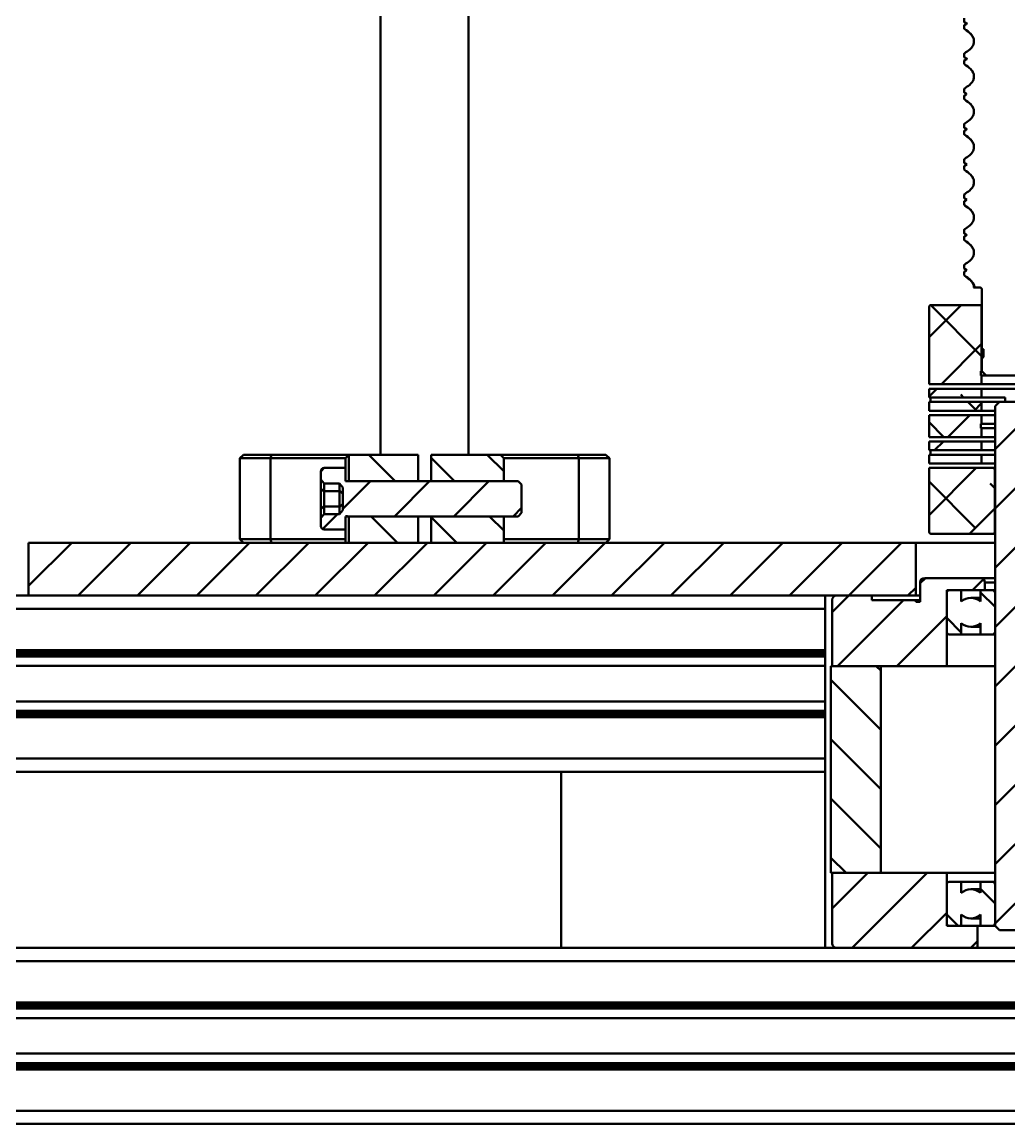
# Model space of a CAD drawing. Header units: millimetres. Extents: x -1615 to 4166, y 5 to 3174.
# Drawn here: x 2156.6 to 2231.4, y 1705.3 to 1788.7 of the extents above; entities that cross this region are included whole.
import ezdxf

# ---------------------------------------------------------------- set-up
doc = ezdxf.new("R2010")
doc.units = ezdxf.units.MM
doc.header["$LTSCALE"] = 0.25
doc.layers.add('Net dam', color=7, linetype='Continuous', lineweight=50)
pattern_1 = [(45, (1858.4246, 670.5362), (-2.245064, 2.245064), [])]
pattern_2 = [(135, (1858.4246, 670.5362), (-2.245064, -2.245064), [])]
pattern_3 = [(45, (1858.4246, 670.5362), (-2.245064, 2.245064), []), (135, (1858.4246, 670.5362), (-6.735192, 2.245064), [7.9375, -4.7625])]

msp = doc.modelspace()

# ---------------------------------------------------------------- hatches: boundary and pattern name
at = {"layer": 'Net dam'}
h = msp.add_hatch(dxfattribs=at)
h.set_pattern_fill('ANSI38', color=256, style=0)
h.set_pattern_definition(pattern_3)
edge = h.paths.add_edge_path(flags=0)
edge.add_line((2225.346, 1767.133), (2225.346, 1761.3))
edge.add_line((2225.346, 1761.3), (2229.329, 1761.3))
edge.add_line((2229.329, 1761.3), (2229.329, 1761.966))
edge.add_line((2229.329, 1761.966), (2229.272, 1761.966))
edge.add_line((2229.272, 1761.966), (2229.272, 1762.3))
edge.add_line((2229.272, 1762.3), (2229.329, 1762.3))
edge.add_line((2229.329, 1762.3), (2229.329, 1767.133))
edge.add_arc((2229.163, 1767.133), 0.167, 0, 90)
edge.add_line((2229.163, 1767.3), (2225.513, 1767.3))
edge.add_arc((2225.513, 1767.133), 0.167, 90, 180)
h = msp.add_hatch(dxfattribs=at)
h.set_pattern_fill('ANSI38', color=256, style=0)
h.set_pattern_definition(pattern_3)
h.paths.add_polyline_path([(2225.346, 1760.966), (2225.346, 1760.3), (2229.329, 1760.3), (2229.329, 1760.966)], flags=0)
h = msp.add_hatch(dxfattribs=at)
h.set_pattern_fill('ANSI38', color=256, style=0)
h.set_pattern_definition(pattern_3)
h.paths.add_polyline_path([(2225.346, 1759.966), (2225.346, 1759.3), (2229.329, 1759.3), (2229.329, 1759.966)], flags=0)
h = msp.add_hatch(dxfattribs=at)
h.set_pattern_fill('ANSI31', color=256, style=0)
h.set_pattern_definition(pattern_1)
h.paths.add_polyline_path([(2230.346, 1720.3), (2230.679, 1719.966), (2233.346, 1719.966), (2233.679, 1720.3), (2233.679, 1749.966), (2233.477, 1749.966), (2233.477, 1759.836), (2233.346, 1759.966), (2230.679, 1759.966), (2230.346, 1759.633)], flags=0)
h = msp.add_hatch(dxfattribs=at)
h.set_pattern_fill('ANSI38', color=256, style=0)
h.set_pattern_definition(pattern_3)
h.paths.add_polyline_path([(2229.329, 1758.3), (2229.329, 1758.966), (2225.346, 1758.966), (2225.346, 1757.3), (2229.329, 1757.3), (2229.329, 1757.966), (2229.272, 1757.966), (2229.272, 1758.3)], flags=0)
h = msp.add_hatch(dxfattribs=at)
h.set_pattern_fill('ANSI38', color=256, style=0)
h.set_pattern_definition(pattern_3)
h.paths.add_polyline_path([(2225.346, 1756.966), (2225.346, 1756.3), (2229.329, 1756.3), (2229.329, 1756.966)], flags=0)
h = msp.add_hatch(dxfattribs=at)
h.set_pattern_fill('ANSI31', color=256, angle=90, style=0)
h.set_pattern_definition(pattern_2)
h.paths.add_polyline_path([(2181.4, 1753.966), (2186.633, 1753.966), (2186.633, 1755.966), (2181.4, 1755.966)], flags=0)
h = msp.add_hatch(dxfattribs=at)
h.set_pattern_fill('ANSI31', color=256, angle=90, style=0)
h.set_pattern_definition(pattern_2)
h.paths.add_polyline_path([(2192.867, 1755.966), (2187.633, 1755.966), (2187.633, 1753.966), (2193.133, 1753.966), (2193.133, 1755.7)], flags=0)
h = msp.add_hatch(dxfattribs=at)
h.set_pattern_fill('ANSI38', color=256, style=0)
h.set_pattern_definition(pattern_3)
h.paths.add_polyline_path([(2225.346, 1755.966), (2225.346, 1755.3), (2229.329, 1755.3), (2229.329, 1755.966)], flags=0)
h = msp.add_hatch(dxfattribs=at)
h.set_pattern_fill('ANSI31', color=256, style=0)
h.set_pattern_definition(pattern_1)
edge = h.paths.add_edge_path(flags=0)
edge.add_line((2179.267, 1754.088), (2179.527, 1753.788))
edge.add_line((2179.527, 1753.788), (2180.673, 1753.788))
edge.add_line((2180.673, 1753.788), (2180.933, 1753.487))
edge.add_line((2180.933, 1753.487), (2180.933, 1751.778))
edge.add_line((2180.933, 1751.778), (2180.673, 1751.478))
edge.add_line((2180.673, 1751.478), (2179.527, 1751.478))
edge.add_line((2179.527, 1751.478), (2179.267, 1751.178))
edge.add_line((2179.267, 1751.178), (2179.267, 1750.566))
edge.add_arc((2179.533, 1750.566), 0.267, 180, 270)
edge.add_line((2179.533, 1750.3), (2181.133, 1750.3))
edge.add_line((2181.133, 1750.3), (2181.133, 1751.3))
edge.add_line((2181.133, 1751.3), (2194.207, 1751.3))
edge.add_line((2194.207, 1751.3), (2194.467, 1751.56))
edge.add_line((2194.467, 1751.56), (2194.467, 1753.706))
edge.add_line((2194.467, 1753.706), (2194.207, 1753.966))
edge.add_line((2194.207, 1753.966), (2181.133, 1753.966))
edge.add_line((2181.133, 1753.966), (2181.133, 1754.966))
edge.add_line((2181.133, 1754.966), (2179.533, 1754.966))
edge.add_arc((2179.533, 1754.7), 0.267, 90, 180)
edge.add_line((2179.267, 1754.7), (2179.267, 1754.088))
h = msp.add_hatch(dxfattribs=at)
h.set_pattern_fill('ANSI38', color=256, style=0)
h.set_pattern_definition(pattern_3)
edge = h.paths.add_edge_path(flags=0)
edge.add_line((2225.346, 1754.966), (2225.346, 1750.133))
edge.add_arc((2225.513, 1750.133), 0.167, 180, 270)
edge.add_line((2225.513, 1749.966), (2230.166, 1749.966))
edge.add_arc((2230.166, 1750.133), 0.167, 270, 360)
edge.add_line((2230.333, 1750.133), (2230.333, 1754.8))
edge.add_arc((2230.166, 1754.8), 0.167, 0, 90)
edge.add_line((2230.166, 1754.966), (2225.346, 1754.966))
h = msp.add_hatch(dxfattribs=at)
h.set_pattern_fill('ANSI31', color=256, angle=90, style=0)
h.set_pattern_definition(pattern_2)
h.paths.add_polyline_path([(2181.4, 1749.3), (2186.633, 1749.3), (2186.633, 1751.3), (2181.4, 1751.3)], flags=0)
h = msp.add_hatch(dxfattribs=at)
h.set_pattern_fill('ANSI31', color=256, angle=90, style=0)
h.set_pattern_definition(pattern_2)
h.paths.add_polyline_path([(2193.133, 1749.3), (2193.133, 1751.3), (2187.633, 1751.3), (2187.633, 1749.3)], flags=0)
h = msp.add_hatch(dxfattribs=at)
h.set_pattern_fill('ANSI31', color=256, style=0)
h.set_pattern_definition(pattern_1)
h.paths.add_polyline_path([(2224.346, 1749.3), (2157.133, 1749.3), (2157.133, 1745.3), (2224.346, 1745.3)], flags=0)
h = msp.add_hatch(dxfattribs=at)
h.set_pattern_fill('ANSI31', color=256, style=0)
h.set_pattern_definition(pattern_1)
edge = h.paths.add_edge_path(flags=0)
edge.add_line((2218.013, 1744.966), (2218.013, 1739.966))
edge.add_line((2218.013, 1739.966), (2226.679, 1739.966))
edge.add_line((2226.679, 1739.966), (2226.679, 1745.7))
edge.add_line((2226.679, 1745.7), (2229.579, 1745.7))
edge.add_line((2229.579, 1745.7), (2229.579, 1746.3))
edge.add_arc((2229.246, 1746.3), 0.333, 0, 90)
edge.add_line((2229.246, 1746.633), (2225.013, 1746.633))
edge.add_arc((2225.013, 1746.3), 0.333, 90, 180)
edge.add_line((2224.679, 1746.3), (2224.679, 1744.833))
edge.add_line((2224.679, 1744.833), (2224.346, 1744.833))
edge.add_line((2224.346, 1744.833), (2224.346, 1744.966))
edge.add_line((2224.346, 1744.966), (2221.013, 1744.966))
edge.add_line((2221.013, 1744.966), (2221.013, 1745.3))
edge.add_line((2221.013, 1745.3), (2218.346, 1745.3))
edge.add_arc((2218.346, 1744.966), 0.333, 90, 180)
h = msp.add_hatch(dxfattribs=at)
h.set_pattern_fill('ANSI31', color=256, angle=90, style=0)
h.set_pattern_definition(pattern_2)
edge = h.paths.add_edge_path(flags=0)
edge.add_line((2229.246, 1745.7), (2229.246, 1744.853))
edge.add_arc((2228.513, 1744.033), 1.1, 48.18969, 131.81031)
edge.add_line((2227.779, 1744.853), (2227.779, 1745.7))
edge.add_line((2227.779, 1745.7), (2226.879, 1745.7))
edge.add_arc((2226.879, 1745.5), 0.2, 90, 180)
edge.add_line((2226.679, 1745.5), (2226.679, 1742.566))
edge.add_arc((2226.879, 1742.566), 0.2, 180, 270)
edge.add_line((2226.879, 1742.366), (2227.779, 1742.366))
edge.add_line((2227.779, 1742.366), (2227.779, 1743.213))
edge.add_arc((2228.513, 1744.033), 1.1, 228.18969, 311.81031)
edge.add_line((2229.246, 1743.213), (2229.246, 1742.366))
edge.add_line((2229.246, 1742.366), (2230.146, 1742.366))
edge.add_arc((2230.146, 1742.566), 0.2, 270, 360)
edge.add_line((2230.346, 1742.566), (2230.346, 1745.5))
edge.add_arc((2230.146, 1745.5), 0.2, 0, 90)
edge.add_line((2230.146, 1745.7), (2229.246, 1745.7))
h = msp.add_hatch(dxfattribs=at)
h.set_pattern_fill('ANSI31', color=256, angle=90, style=0)
h.set_pattern_definition(pattern_2)
h.paths.add_polyline_path([(2221.679, 1739.966), (2217.913, 1739.966), (2217.913, 1724.3), (2221.679, 1724.3)], flags=0)
h = msp.add_hatch(dxfattribs=at)
h.set_pattern_fill('ANSI31', color=256, style=0)
h.set_pattern_definition(pattern_1)
edge = h.paths.add_edge_path(flags=0)
edge.add_line((2226.679, 1724.3), (2218.013, 1724.3))
edge.add_line((2218.013, 1724.3), (2218.013, 1718.966))
edge.add_arc((2218.346, 1718.966), 0.333, 180, 270)
edge.add_line((2218.346, 1718.633), (2229.013, 1718.633))
edge.add_line((2229.013, 1718.633), (2229.013, 1720.3))
edge.add_line((2229.013, 1720.3), (2226.679, 1720.3))
edge.add_line((2226.679, 1720.3), (2226.679, 1724.3))
h = msp.add_hatch(dxfattribs=at)
h.set_pattern_fill('ANSI31', color=256, angle=90, style=0)
h.set_pattern_definition(pattern_2)
edge = h.paths.add_edge_path(flags=0)
edge.add_line((2229.246, 1721.146), (2229.246, 1720.3))
edge.add_line((2229.246, 1720.3), (2230.146, 1720.3))
edge.add_arc((2230.146, 1720.5), 0.2, 270, 360)
edge.add_line((2230.346, 1720.5), (2230.346, 1723.433))
edge.add_arc((2230.146, 1723.433), 0.2, 0, 90)
edge.add_line((2230.146, 1723.633), (2229.246, 1723.633))
edge.add_line((2229.246, 1723.633), (2229.246, 1722.786))
edge.add_arc((2228.513, 1721.966), 1.1, 48.18969, 131.81031)
edge.add_line((2227.779, 1722.786), (2227.779, 1723.633))
edge.add_line((2227.779, 1723.633), (2226.879, 1723.633))
edge.add_arc((2226.879, 1723.433), 0.2, 90, 180)
edge.add_line((2226.679, 1723.433), (2226.679, 1720.5))
edge.add_arc((2226.879, 1720.5), 0.2, 180, 270)
edge.add_line((2226.879, 1720.3), (2227.779, 1720.3))
edge.add_line((2227.779, 1720.3), (2227.779, 1721.146))
edge.add_arc((2228.513, 1721.966), 1.1, 228.18969, 311.81031)

# ---------------------------------------------------------------- linework, layer by layer
for p, q in [((2183.8, 1810.813), (2183.8, 1755.966)), ((2190.467, 1755.966), (2190.467, 1810.813)), ((2228.013, 1788.723), (2228.013, 1789.005)), ((2228.146, 1788.634), (2228.253, 1788.581)), ((2228.013, 1788.215), (2228.013, 1788.484)), ((2228.736, 1787.23), (2228.727, 1787.193)), ((2228.013, 1786.057), (2228.013, 1786.338)), ((2228.013, 1785.548), (2228.013, 1785.817)), ((2228.043, 1785.516), (2228.126, 1785.43)), ((2228.082, 1786.016), (2228.228, 1785.926)), ((2228.089, 1785.856), (2228.148, 1785.82)), ((2228.09, 1786.016), (2228.189, 1785.955)), ((2228.126, 1785.43), (2228.213, 1785.406)), ((2228.163, 1785.967), (2228.251, 1785.914)), ((2228.736, 1784.563), (2228.727, 1784.526)), ((2228.013, 1783.39), (2228.013, 1783.672)), ((2228.013, 1782.881), (2228.013, 1783.15)), ((2228.09, 1783.349), (2228.122, 1783.302)), ((2228.736, 1781.896), (2228.727, 1781.859)), ((2228.013, 1780.723), (2228.013, 1781.005)), ((2228.013, 1780.215), (2228.013, 1780.484)), ((2228.082, 1780.682), (2228.242, 1780.593)), ((2228.09, 1780.682), (2228.19, 1780.626)), ((2228.736, 1779.23), (2228.727, 1779.193)), ((2228.013, 1778.057), (2228.013, 1778.338)), ((2228.013, 1777.548), (2228.013, 1777.817)), ((2228.082, 1778.016), (2228.212, 1777.926)), ((2228.09, 1778.016), (2228.19, 1777.947)), ((2228.736, 1776.563), (2228.727, 1776.526)), ((2228.013, 1775.39), (2228.013, 1775.672)), ((2228.082, 1775.349), (2228.193, 1775.259)), ((2228.09, 1775.349), (2228.195, 1775.264)), ((2228.013, 1774.881), (2228.013, 1775.15)), ((2228.736, 1773.896), (2228.727, 1773.859)), ((2228.013, 1772.723), (2228.013, 1773.005)), ((2228.013, 1772.215), (2228.013, 1772.484)), ((2228.09, 1772.682), (2228.113, 1772.636)), ((2228.736, 1771.23), (2228.727, 1771.193)), ((2228.013, 1770.057), (2228.013, 1770.338)), ((2228.013, 1769.548), (2228.013, 1769.817)), ((2228.082, 1770.016), (2228.196, 1769.926)), ((2228.09, 1770.016), (2228.185, 1769.941)), ((2229.179, 1768.633), (2228.748, 1768.633)), ((2229.346, 1768.466), (2229.346, 1763.966)), ((2225.346, 1761.3), (2225.346, 1767.133)), ((2225.513, 1767.3), (2229.163, 1767.3)), ((2229.163, 1767.3), (2229.346, 1767.3)), ((2229.329, 1767.133), (2229.329, 1762.3)), ((2229.329, 1767.133), (2229.346, 1767.133)), ((2229.346, 1763.966), (2229.413, 1763.966)), ((2229.479, 1763.4), (2229.479, 1763.9)), ((2229.346, 1763.333), (2229.346, 1762.3)), ((2229.346, 1763.333), (2229.413, 1763.333)), ((2229.272, 1761.966), (2229.272, 1762.3)), ((2229.272, 1762.3), (2229.329, 1762.3)), ((2229.329, 1761.966), (2229.272, 1761.966)), ((2229.346, 1762.3), (2229.329, 1762.3)), ((2229.329, 1761.966), (2229.329, 1761.3)), ((2229.329, 1761.966), (2229.679, 1761.966)), ((2229.679, 1761.966), (2229.346, 1762.3)), ((2229.679, 1761.966), (2234.346, 1761.966)), ((2225.346, 1761.3), (2229.329, 1761.3)), ((2234.539, 1761.3), (2229.329, 1761.3)), ((2225.346, 1760.3), (2225.346, 1760.966)), ((2229.329, 1760.966), (2225.346, 1760.966)), ((2225.346, 1760.3), (2229.329, 1760.3)), ((2225.453, 1760.3), (2225.453, 1759.966)), ((2229.329, 1760.966), (2229.329, 1760.3)), ((2229.329, 1760.966), (2234.539, 1760.966)), ((2231.108, 1760.3), (2229.329, 1760.3)), ((2231.108, 1759.966), (2231.108, 1760.3)), ((2225.346, 1759.3), (2225.346, 1759.966)), ((2229.329, 1759.966), (2225.346, 1759.966)), ((2229.329, 1759.966), (2229.329, 1759.3)), ((2229.329, 1759.966), (2230.679, 1759.966)), ((2230.346, 1759.633), (2230.679, 1759.966)), ((2230.346, 1759.633), (2230.346, 1720.3)), ((2230.679, 1759.966), (2233.346, 1759.966)), ((2225.346, 1759.3), (2229.329, 1759.3)), ((2225.346, 1757.3), (2225.346, 1758.966)), ((2229.329, 1758.966), (2225.346, 1758.966)), ((2230.346, 1759.3), (2229.329, 1759.3)), ((2229.329, 1758.966), (2229.329, 1758.3)), ((2229.329, 1758.966), (2230.346, 1758.966)), ((2229.272, 1757.966), (2229.272, 1758.3)), ((2229.272, 1758.3), (2229.329, 1758.3)), ((2229.329, 1757.966), (2229.272, 1757.966)), ((2230.346, 1758.3), (2229.329, 1758.3)), ((2229.329, 1757.966), (2229.329, 1757.3)), ((2229.329, 1757.966), (2230.346, 1757.966)), ((2225.346, 1757.3), (2229.329, 1757.3)), ((2225.346, 1756.3), (2225.346, 1756.966)), ((2229.329, 1756.966), (2225.346, 1756.966)), ((2230.346, 1757.3), (2229.329, 1757.3)), ((2229.329, 1756.966), (2229.329, 1756.3)), ((2229.329, 1756.966), (2230.346, 1756.966)), ((2225.346, 1756.3), (2229.329, 1756.3)), ((2225.453, 1756.3), (2225.453, 1755.966)), ((2230.346, 1756.3), (2229.329, 1756.3)), ((2173.4, 1755.966), (2173.133, 1755.7)), ((2173.133, 1755.7), (2173.133, 1749.566)), ((2175.447, 1755.7), (2173.133, 1755.7)), ((2173.4, 1755.966), (2175.529, 1755.966)), ((2175.529, 1755.966), (2175.447, 1755.7)), ((2181.133, 1755.7), (2175.447, 1755.7)), ((2175.447, 1749.566), (2175.447, 1755.7)), ((2175.529, 1755.966), (2181.4, 1755.966)), ((2181.4, 1755.966), (2181.133, 1755.7)), ((2181.133, 1755.7), (2181.133, 1754.966)), ((2181.4, 1755.966), (2181.4, 1753.966)), ((2181.4, 1755.966), (2186.633, 1755.966)), ((2186.633, 1753.966), (2186.633, 1755.966)), ((2187.633, 1755.966), (2187.633, 1753.966)), ((2187.633, 1755.966), (2192.867, 1755.966)), ((2192.867, 1755.966), (2193.133, 1755.7)), ((2192.867, 1755.966), (2198.738, 1755.966)), ((2193.133, 1755.7), (2193.133, 1753.966)), ((2198.819, 1755.7), (2193.133, 1755.7)), ((2198.738, 1755.966), (2198.819, 1755.7)), ((2198.738, 1755.966), (2200.867, 1755.966)), ((2198.819, 1749.566), (2198.819, 1755.7)), ((2201.133, 1755.7), (2198.819, 1755.7)), ((2201.133, 1755.7), (2200.867, 1755.966)), ((2201.133, 1749.566), (2201.133, 1755.7)), ((2225.346, 1755.3), (2225.346, 1755.966)), ((2229.329, 1755.966), (2225.346, 1755.966)), ((2225.346, 1755.3), (2229.329, 1755.3)), ((2229.329, 1755.966), (2229.329, 1755.3)), ((2229.329, 1755.966), (2230.346, 1755.966)), ((2230.346, 1755.3), (2229.329, 1755.3)), ((2179.267, 1754.088), (2179.267, 1754.7)), ((2179.533, 1754.966), (2181.133, 1754.966)), ((2181.133, 1754.966), (2181.133, 1753.966)), ((2225.346, 1750.133), (2225.346, 1754.966)), ((2225.346, 1754.966), (2230.166, 1754.966)), ((2230.166, 1754.966), (2230.346, 1754.966)), ((2230.333, 1754.8), (2230.333, 1750.133)), ((2230.333, 1754.8), (2230.346, 1754.8)), ((2179.527, 1753.788), (2179.267, 1754.088)), ((2179.267, 1753.36), (2179.267, 1754.088)), ((2179.527, 1753.788), (2180.673, 1753.788)), ((2179.527, 1753.788), (2179.527, 1753.21)), ((2180.673, 1753.788), (2180.933, 1753.487)), ((2180.673, 1753.21), (2180.673, 1753.788)), ((2194.207, 1753.966), (2181.133, 1753.966)), ((2181.4, 1753.966), (2186.633, 1753.966)), ((2187.633, 1753.966), (2193.133, 1753.966)), ((2194.207, 1753.966), (2194.467, 1753.706)), ((2194.467, 1753.706), (2194.467, 1751.56)), ((2179.527, 1753.21), (2179.267, 1753.36)), ((2179.267, 1751.906), (2179.267, 1753.36)), ((2180.673, 1753.21), (2179.527, 1753.21)), ((2179.527, 1753.21), (2179.527, 1752.056)), ((2180.933, 1753.06), (2180.673, 1753.21)), ((2180.673, 1752.056), (2180.673, 1753.21)), ((2180.933, 1751.778), (2180.933, 1753.487)), ((2179.267, 1751.906), (2179.527, 1752.056)), ((2179.267, 1751.178), (2179.267, 1751.906)), ((2179.527, 1752.056), (2179.527, 1751.478)), ((2180.673, 1752.056), (2179.527, 1752.056)), ((2180.933, 1752.206), (2180.673, 1752.056)), ((2180.673, 1751.478), (2180.673, 1752.056)), ((2179.267, 1751.178), (2179.527, 1751.478)), ((2179.267, 1750.566), (2179.267, 1751.178)), ((2180.673, 1751.478), (2179.527, 1751.478)), ((2180.933, 1751.778), (2180.673, 1751.478)), ((2181.133, 1751.3), (2194.207, 1751.3)), ((2181.133, 1751.3), (2181.133, 1750.3)), ((2186.633, 1751.3), (2181.4, 1751.3)), ((2181.4, 1751.3), (2181.4, 1749.3)), ((2186.633, 1749.3), (2186.633, 1751.3)), ((2193.133, 1751.3), (2187.633, 1751.3)), ((2187.633, 1751.3), (2187.633, 1749.3)), ((2193.133, 1751.3), (2193.133, 1749.3)), ((2194.467, 1751.56), (2194.207, 1751.3)), ((2181.133, 1750.3), (2179.533, 1750.3)), ((2181.133, 1750.3), (2181.133, 1749.3)), ((2173.133, 1749.566), (2173.4, 1749.3)), ((2173.133, 1749.566), (2175.447, 1749.566)), ((2175.447, 1749.566), (2181.133, 1749.566)), ((2175.529, 1749.3), (2175.447, 1749.566)), ((2193.133, 1749.566), (2198.819, 1749.566)), ((2198.738, 1749.3), (2198.819, 1749.566)), ((2198.819, 1749.566), (2201.133, 1749.566)), ((2200.867, 1749.3), (2201.133, 1749.566)), ((2230.166, 1749.966), (2225.513, 1749.966)), ((2230.166, 1749.966), (2230.346, 1749.966)), ((2230.333, 1750.133), (2230.346, 1750.133)), ((2224.346, 1749.3), (2157.133, 1749.3)), ((2157.133, 1749.3), (2157.133, 1745.3)), ((2181.4, 1749.3), (2186.633, 1749.3)), ((2187.633, 1749.3), (2193.133, 1749.3)), ((2230.346, 1749.3), (2224.346, 1749.3)), ((2224.346, 1745.3), (2224.346, 1749.3)), ((2224.679, 1746.3), (2224.679, 1744.833)), ((2225.013, 1746.633), (2229.246, 1746.633)), ((2229.246, 1746.633), (2230.346, 1746.633)), ((2229.579, 1746.3), (2229.579, 1745.7)), ((2230.346, 1746.3), (2229.579, 1746.3)), ((2156.133, 1745.3), (2157.133, 1745.3)), ((2224.346, 1745.3), (2157.133, 1745.3)), ((2217.467, 1744.3), (2217.467, 1745.3)), ((2218.346, 1745.3), (2221.013, 1745.3)), ((2221.013, 1745.3), (2221.013, 1744.966)), ((2224.346, 1745.3), (2224.679, 1745.3)), ((2226.679, 1739.966), (2226.679, 1745.7)), ((2229.579, 1745.7), (2226.679, 1745.7)), ((2226.679, 1742.566), (2226.679, 1745.5)), ((2226.879, 1745.7), (2227.779, 1745.7)), ((2227.779, 1745.7), (2227.779, 1744.853)), ((2229.246, 1745.7), (2230.146, 1745.7)), ((2229.246, 1744.853), (2229.246, 1745.7)), ((2230.346, 1745.7), (2230.146, 1745.7)), ((2230.346, 1745.5), (2230.346, 1742.566)), ((2218.013, 1739.966), (2218.013, 1744.966)), ((2221.013, 1744.966), (2224.346, 1744.966)), ((2224.346, 1744.833), (2224.346, 1744.966)), ((2224.679, 1744.966), (2224.346, 1744.966)), ((2224.346, 1744.833), (2224.679, 1744.833)), ((2229.246, 1745.133), (2228.513, 1745.133)), ((2093.467, 1744.3), (2217.467, 1744.3)), ((2217.467, 1741.166), (2217.467, 1744.3)), ((2227.779, 1743.213), (2227.779, 1742.366)), ((2228.513, 1742.933), (2229.246, 1742.933)), ((2229.246, 1742.366), (2229.246, 1743.213)), ((2227.779, 1742.366), (2226.879, 1742.366)), ((2229.246, 1742.366), (2227.779, 1742.366)), ((2230.146, 1742.366), (2229.246, 1742.366)), ((2230.346, 1742.366), (2230.146, 1742.366)), ((2093.467, 1741.166), (2217.467, 1741.166)), ((2217.467, 1741.033), (2217.467, 1741.166)), ((2093.467, 1741.033), (2217.467, 1741.033)), ((2093.467, 1740.9), (2217.467, 1740.9)), ((2093.467, 1740.833), (2217.467, 1740.833)), ((2093.467, 1740.7), (2217.467, 1740.7)), ((2217.467, 1740.9), (2217.467, 1741.033)), ((2217.467, 1740.833), (2217.467, 1740.9)), ((2217.467, 1740.7), (2217.467, 1740.833)), ((2217.467, 1739.974), (2217.467, 1740.7)), ((2093.467, 1739.974), (2217.467, 1739.974)), ((2217.467, 1737.292), (2217.467, 1739.974)), ((2217.913, 1739.966), (2217.913, 1724.3)), ((2217.913, 1739.966), (2221.679, 1739.966)), ((2218.013, 1739.966), (2226.679, 1739.966)), ((2221.679, 1739.966), (2221.679, 1724.3)), ((2226.679, 1739.966), (2230.346, 1739.966)), ((2093.467, 1737.292), (2217.467, 1737.292)), ((2217.467, 1736.566), (2217.467, 1737.292)), ((2093.467, 1736.566), (2217.467, 1736.566)), ((2093.467, 1736.433), (2217.467, 1736.433)), ((2093.467, 1736.366), (2217.467, 1736.366)), ((2093.467, 1736.233), (2217.467, 1736.233)), ((2093.467, 1736.1), (2217.467, 1736.1)), ((2217.467, 1736.433), (2217.467, 1736.566)), ((2217.467, 1736.366), (2217.467, 1736.433)), ((2217.467, 1736.233), (2217.467, 1736.366)), ((2217.467, 1736.1), (2217.467, 1736.233)), ((2217.467, 1732.966), (2217.467, 1736.1)), ((2093.467, 1732.966), (2217.467, 1732.966)), ((2217.467, 1731.966), (2217.467, 1732.966)), ((2093.467, 1731.966), (2217.467, 1731.966)), ((2197.467, 1731.966), (2197.467, 1718.633)), ((2217.467, 1718.633), (2217.467, 1731.966)), ((2217.913, 1724.3), (2221.679, 1724.3)), ((2218.013, 1718.966), (2218.013, 1724.3)), ((2218.013, 1724.3), (2226.679, 1724.3)), ((2226.679, 1720.3), (2226.679, 1724.3)), ((2230.346, 1724.3), (2226.679, 1724.3)), ((2226.879, 1723.633), (2227.779, 1723.633)), ((2227.779, 1723.633), (2227.779, 1722.786)), ((2227.779, 1723.633), (2229.246, 1723.633)), ((2229.246, 1722.786), (2229.246, 1723.633)), ((2229.246, 1723.633), (2230.146, 1723.633)), ((2230.146, 1723.633), (2230.346, 1723.633)), ((2226.679, 1720.5), (2226.679, 1723.433)), ((2229.246, 1723.066), (2228.513, 1723.066)), ((2230.346, 1723.433), (2230.346, 1720.5)), ((2227.779, 1721.146), (2227.779, 1720.3)), ((2229.246, 1720.3), (2229.246, 1721.146)), ((2226.679, 1720.3), (2229.013, 1720.3)), ((2227.779, 1720.3), (2226.879, 1720.3)), ((2228.513, 1720.866), (2229.246, 1720.866)), ((2229.013, 1720.3), (2229.013, 1718.633)), ((2229.246, 1720.3), (2229.013, 1720.3)), ((2230.146, 1720.3), (2229.246, 1720.3)), ((2230.146, 1720.3), (2230.346, 1720.3)), ((2230.679, 1719.966), (2230.346, 1720.3)), ((2230.679, 1719.966), (2233.346, 1719.966)), ((2093.467, 1718.633), (2218.346, 1718.633)), ((2218.346, 1718.633), (2229.013, 1718.633)), ((2229.518, 1718.633), (2229.013, 1718.633)), ((2229.518, 1718.633), (2234.507, 1718.633)), ((2093.467, 1717.633), (2370.8, 1717.633)), ((2093.467, 1714.5), (2370.8, 1714.5)), ((2093.467, 1714.366), (2370.8, 1714.366)), ((2093.467, 1714.233), (2370.8, 1714.233)), ((2093.467, 1714.166), (2370.8, 1714.166)), ((2093.467, 1714.033), (2370.8, 1714.033)), ((2093.467, 1713.307), (2370.8, 1713.307)), ((2093.467, 1710.626), (2370.8, 1710.626)), ((2093.467, 1709.9), (2370.8, 1709.9)), ((2093.467, 1709.766), (2370.8, 1709.766)), ((2093.467, 1709.7), (2370.8, 1709.7)), ((2093.467, 1709.566), (2370.8, 1709.566)), ((2093.467, 1709.433), (2370.8, 1709.433)), ((2093.467, 1706.3), (2370.8, 1706.3)), ((2093.467, 1705.3), (2370.8, 1705.3))]:
    msp.add_line(p, q, dxfattribs=at)
for centre, radius, start, end in [((2229.179, 1768.466), 0.167, 0, 90), ((2225.513, 1767.133), 0.167, 90, 180), ((2229.163, 1767.133), 0.167, 0, 90), ((2229.413, 1763.9), 0.0667, 0, 90), ((2229.413, 1763.4), 0.0667, 270, 0), ((2179.533, 1754.7), 0.267, 90, 180), ((2230.166, 1754.8), 0.167, 0, 90), ((2179.533, 1750.566), 0.267, 180, 270), ((2225.513, 1750.133), 0.167, 180, 270), ((2230.166, 1750.133), 0.167, 270, 0), ((2225.013, 1746.3), 0.333, 90, 180), ((2229.246, 1746.3), 0.333, 0, 90), ((2218.346, 1744.966), 0.333, 90, 180), ((2226.879, 1745.5), 0.2, 90, 180), ((2230.146, 1745.5), 0.2, 0, 90), ((2228.513, 1744.033), 1.1, 48.18969, 131.81031), ((2228.513, 1744.033), 1.1, 228.18969, 311.81031), ((2226.879, 1742.566), 0.2, 180, 270), ((2230.146, 1742.566), 0.2, 270, 0), ((2226.879, 1723.433), 0.2, 90, 180), ((2230.146, 1723.433), 0.2, 0, 90), ((2228.513, 1721.966), 1.1, 48.18969, 131.81031), ((2228.513, 1721.966), 1.1, 228.18969, 311.81031), ((2226.879, 1720.5), 0.2, 180, 270), ((2230.146, 1720.5), 0.2, 270, 0), ((2218.346, 1718.966), 0.333, 180, 270)]:
    msp.add_arc(centre, radius, start, end, dxfattribs=at)
for start_param, end_param in [(1.570796, 1.686525), (4.596661, 4.712389)]:
    msp.add_ellipse((2181.4, 1752.633), major_axis=(2.309, 0), ratio=0.57735, start_param=start_param, end_param=end_param, dxfattribs=at)
for points, knots in [([(2228.013, 1788.723), (2228.018, 1788.716), (2228.028, 1788.701), (2228.051, 1788.687), (2228.07, 1788.683), (2228.081, 1788.682), (2228.082, 1788.682)], [0, 0, 0, 0, 0.318172, 0.636412, 0.953167, 1, 1, 1, 1]), ([(2228.082, 1788.682), (2228.083, 1788.682), (2228.084, 1788.682), (2228.087, 1788.682), (2228.089, 1788.682), (2228.09, 1788.682)], [0, 0, 0, 0, 0.270814, 0.541616, 1, 1, 1, 1]), ([(2228.09, 1788.682), (2228.089, 1788.673), (2228.086, 1788.655), (2228.131, 1788.636), (2228.154, 1788.627)], [0, 0, 0, 0, 0.492167, 1, 1, 1, 1]), ([(2228.09, 1788.682), (2228.099, 1788.681), (2228.116, 1788.68), (2228.14, 1788.666), (2228.158, 1788.646), (2228.168, 1788.62), (2228.17, 1788.593), (2228.162, 1788.567), (2228.146, 1788.544), (2228.124, 1788.529), (2228.104, 1788.523), (2228.092, 1788.523), (2228.089, 1788.523)], [0, 0, 0, 0, 0.1064994, 0.2130235, 0.3197805, 0.4272519, 0.5352837, 0.6437007, 0.7519189, 0.8595946, 0.966626, 1, 1, 1, 1]), ([(2228.081, 1788.523), (2228.072, 1788.522), (2228.055, 1788.52), (2228.03, 1788.506), (2228.019, 1788.491), (2228.013, 1788.484)], [0, 0, 0, 0, 0.322463, 0.644933, 1, 1, 1, 1]), ([(2228.013, 1788.215), (2228.016, 1788.208), (2228.024, 1788.196), (2228.037, 1788.187), (2228.043, 1788.183)], [0, 0, 0, 0, 0.480172, 1, 1, 1, 1]), ([(2228.043, 1788.183), (2228.205, 1788.078), (2228.448, 1787.92), (2228.67, 1787.621), (2228.757, 1787.375), (2228.747, 1787.134), (2228.64, 1786.876), (2228.409, 1786.604), (2228.175, 1786.454), (2228.043, 1786.37)], [0, 0, 0, 0, 0.239799, 0.358705, 0.4599, 0.56165, 0.652754, 0.804655, 1, 1, 1, 1]), ([(2228.089, 1788.523), (2228.088, 1788.523), (2228.087, 1788.523), (2228.084, 1788.523), (2228.082, 1788.523), (2228.081, 1788.523)], [0, 0, 0, 0, 0.271139, 0.54229, 1, 1, 1, 1]), ([(2228.181, 1788.071), (2228.284, 1788.001), (2228.476, 1787.871), (2228.611, 1787.671), (2228.673, 1787.578)], [0, 0, 0, 0, 0.536916, 1, 1, 1, 1]), ([(2228.043, 1786.37), (2228.037, 1786.366), (2228.025, 1786.358), (2228.017, 1786.345), (2228.013, 1786.338)], [0, 0, 0, 0, 0.480037, 1, 1, 1, 1]), ([(2228.013, 1786.057), (2228.018, 1786.049), (2228.028, 1786.035), (2228.051, 1786.02), (2228.07, 1786.016), (2228.081, 1786.016), (2228.082, 1786.016)], [0, 0, 0, 0, 0.318029, 0.636311, 0.953161, 1, 1, 1, 1]), ([(2228.081, 1785.856), (2228.072, 1785.855), (2228.055, 1785.853), (2228.03, 1785.84), (2228.019, 1785.825), (2228.013, 1785.817)], [0, 0, 0, 0, 0.322522, 0.645051, 1, 1, 1, 1]), ([(2228.013, 1785.548), (2228.016, 1785.542), (2228.024, 1785.529), (2228.037, 1785.521), (2228.043, 1785.516)], [0, 0, 0, 0, 0.480305, 1, 1, 1, 1]), ([(2228.043, 1785.516), (2228.205, 1785.411), (2228.448, 1785.254), (2228.67, 1784.955), (2228.757, 1784.708), (2228.747, 1784.467), (2228.64, 1784.21), (2228.409, 1783.938), (2228.175, 1783.788), (2228.043, 1783.703)], [0, 0, 0, 0, 0.2397984, 0.3587113, 0.4599059, 0.5616559, 0.6527594, 0.8046601, 1, 1, 1, 1]), ([(2228.089, 1785.856), (2228.088, 1785.856), (2228.087, 1785.856), (2228.084, 1785.856), (2228.082, 1785.856), (2228.081, 1785.856)], [0, 0, 0, 0, 0.271151, 0.54229, 1, 1, 1, 1]), ([(2228.082, 1786.016), (2228.083, 1786.016), (2228.084, 1786.016), (2228.087, 1786.016), (2228.089, 1786.016), (2228.09, 1786.016)], [0, 0, 0, 0, 0.270814, 0.541616, 1, 1, 1, 1]), ([(2228.09, 1786.016), (2228.099, 1786.015), (2228.116, 1786.013), (2228.14, 1785.999), (2228.158, 1785.979), (2228.168, 1785.954), (2228.17, 1785.926), (2228.162, 1785.9), (2228.146, 1785.878), (2228.124, 1785.862), (2228.104, 1785.856), (2228.092, 1785.856), (2228.089, 1785.856)], [0, 0, 0, 0, 0.1065, 0.212986, 0.319804, 0.427276, 0.535309, 0.64365, 0.751934, 0.859611, 0.966622, 1, 1, 1, 1]), ([(2228.181, 1785.404), (2228.284, 1785.335), (2228.476, 1785.204), (2228.611, 1785.004), (2228.673, 1784.911)], [0, 0, 0, 0, 0.536922, 1, 1, 1, 1]), ([(2228.043, 1783.703), (2228.037, 1783.699), (2228.025, 1783.691), (2228.017, 1783.678), (2228.013, 1783.672)], [0, 0, 0, 0, 0.480353, 1, 1, 1, 1]), ([(2228.013, 1783.39), (2228.018, 1783.383), (2228.028, 1783.368), (2228.051, 1783.354), (2228.07, 1783.349), (2228.081, 1783.349), (2228.082, 1783.349)], [0, 0, 0, 0, 0.318044, 0.63634, 0.953152, 1, 1, 1, 1]), ([(2228.081, 1783.189), (2228.072, 1783.188), (2228.055, 1783.187), (2228.03, 1783.173), (2228.019, 1783.158), (2228.013, 1783.15)], [0, 0, 0, 0, 0.322522, 0.645051, 1, 1, 1, 1]), ([(2228.013, 1782.881), (2228.016, 1782.875), (2228.024, 1782.862), (2228.037, 1782.854), (2228.043, 1782.85)], [0, 0, 0, 0, 0.480494, 1, 1, 1, 1]), ([(2228.043, 1782.85), (2228.205, 1782.744), (2228.448, 1782.587), (2228.67, 1782.288), (2228.757, 1782.041), (2228.747, 1781.801), (2228.64, 1781.543), (2228.409, 1781.271), (2228.175, 1781.121), (2228.043, 1781.037)], [0, 0, 0, 0, 0.239799, 0.358712, 0.459899, 0.561649, 0.652752, 0.80466, 1, 1, 1, 1]), ([(2228.089, 1783.189), (2228.088, 1783.189), (2228.087, 1783.189), (2228.084, 1783.189), (2228.082, 1783.189), (2228.081, 1783.189)], [0, 0, 0, 0, 0.271142, 0.542285, 1, 1, 1, 1]), ([(2228.082, 1783.349), (2228.083, 1783.349), (2228.084, 1783.349), (2228.087, 1783.349), (2228.089, 1783.349), (2228.09, 1783.349)], [0, 0, 0, 0, 0.2708044, 0.5416201, 1, 1, 1, 1]), ([(2228.09, 1783.349), (2228.099, 1783.348), (2228.116, 1783.346), (2228.14, 1783.333), (2228.158, 1783.312), (2228.168, 1783.287), (2228.17, 1783.26), (2228.162, 1783.233), (2228.146, 1783.211), (2228.124, 1783.196), (2228.104, 1783.19), (2228.092, 1783.189), (2228.089, 1783.189)], [0, 0, 0, 0, 0.106501, 0.213026, 0.319844, 0.427242, 0.535355, 0.643697, 0.751916, 0.859593, 0.966626, 1, 1, 1, 1]), ([(2228.181, 1782.738), (2228.284, 1782.668), (2228.476, 1782.538), (2228.611, 1782.337), (2228.673, 1782.245)], [0, 0, 0, 0, 0.536922, 1, 1, 1, 1]), ([(2228.043, 1781.037), (2228.037, 1781.033), (2228.025, 1781.024), (2228.017, 1781.012), (2228.013, 1781.005)], [0, 0, 0, 0, 0.480037, 1, 1, 1, 1]), ([(2228.013, 1780.723), (2228.018, 1780.716), (2228.028, 1780.701), (2228.051, 1780.687), (2228.07, 1780.683), (2228.081, 1780.682), (2228.082, 1780.682)], [0, 0, 0, 0, 0.31817, 0.636408, 0.953161, 1, 1, 1, 1]), ([(2228.081, 1780.523), (2228.072, 1780.522), (2228.055, 1780.52), (2228.03, 1780.506), (2228.019, 1780.491), (2228.013, 1780.484)], [0, 0, 0, 0, 0.322436, 0.644919, 1, 1, 1, 1]), ([(2228.089, 1780.523), (2228.088, 1780.523), (2228.087, 1780.523), (2228.084, 1780.523), (2228.082, 1780.523), (2228.081, 1780.523)], [0, 0, 0, 0, 0.271141, 0.542294, 1, 1, 1, 1]), ([(2228.082, 1780.682), (2228.083, 1780.682), (2228.084, 1780.682), (2228.087, 1780.682), (2228.089, 1780.682), (2228.09, 1780.682)], [0, 0, 0, 0, 0.2708056, 0.5416113, 1, 1, 1, 1]), ([(2228.09, 1780.682), (2228.099, 1780.681), (2228.116, 1780.68), (2228.14, 1780.666), (2228.158, 1780.646), (2228.168, 1780.62), (2228.17, 1780.593), (2228.162, 1780.567), (2228.146, 1780.544), (2228.124, 1780.529), (2228.104, 1780.523), (2228.092, 1780.523), (2228.089, 1780.523)], [0, 0, 0, 0, 0.106501, 0.213026, 0.319844, 0.427242, 0.535355, 0.643697, 0.751916, 0.859593, 0.966626, 1, 1, 1, 1]), ([(2228.013, 1780.215), (2228.016, 1780.208), (2228.024, 1780.196), (2228.037, 1780.187), (2228.043, 1780.183)], [0, 0, 0, 0, 0.480172, 1, 1, 1, 1]), ([(2228.043, 1780.183), (2228.205, 1780.078), (2228.448, 1779.92), (2228.67, 1779.621), (2228.757, 1779.375), (2228.747, 1779.134), (2228.64, 1778.876), (2228.409, 1778.604), (2228.175, 1778.454), (2228.043, 1778.37)], [0, 0, 0, 0, 0.239799, 0.358705, 0.4599, 0.56165, 0.652754, 0.804655, 1, 1, 1, 1]), ([(2228.181, 1780.071), (2228.284, 1780.001), (2228.476, 1779.871), (2228.611, 1779.671), (2228.673, 1779.578)], [0, 0, 0, 0, 0.536927, 1, 1, 1, 1]), ([(2228.043, 1778.37), (2228.037, 1778.366), (2228.025, 1778.358), (2228.017, 1778.345), (2228.013, 1778.338)], [0, 0, 0, 0, 0.480037, 1, 1, 1, 1]), ([(2228.013, 1778.057), (2228.018, 1778.049), (2228.028, 1778.035), (2228.051, 1778.02), (2228.07, 1778.016), (2228.081, 1778.016), (2228.082, 1778.016)], [0, 0, 0, 0, 0.318172, 0.636412, 0.953167, 1, 1, 1, 1]), ([(2228.081, 1777.856), (2228.072, 1777.855), (2228.055, 1777.853), (2228.03, 1777.84), (2228.019, 1777.825), (2228.013, 1777.817)], [0, 0, 0, 0, 0.322463, 0.644933, 1, 1, 1, 1]), ([(2228.089, 1777.856), (2228.088, 1777.856), (2228.087, 1777.856), (2228.084, 1777.856), (2228.082, 1777.856), (2228.081, 1777.856)], [0, 0, 0, 0, 0.271151, 0.54229, 1, 1, 1, 1]), ([(2228.082, 1778.016), (2228.083, 1778.016), (2228.084, 1778.016), (2228.087, 1778.016), (2228.089, 1778.016), (2228.09, 1778.016)], [0, 0, 0, 0, 0.270814, 0.541616, 1, 1, 1, 1]), ([(2228.09, 1778.016), (2228.099, 1778.015), (2228.116, 1778.013), (2228.14, 1777.999), (2228.158, 1777.979), (2228.168, 1777.954), (2228.17, 1777.926), (2228.162, 1777.9), (2228.146, 1777.878), (2228.124, 1777.862), (2228.104, 1777.856), (2228.092, 1777.856), (2228.089, 1777.856)], [0, 0, 0, 0, 0.106497, 0.21298, 0.319795, 0.427264, 0.535293, 0.643708, 0.751924, 0.859598, 0.966627, 1, 1, 1, 1]), ([(2228.146, 1777.967), (2228.148, 1777.951), (2228.15, 1777.934), (2228.223, 1777.918), (2228.226, 1777.917)], [0, 0, 0, 0, 0.964481, 1, 1, 1, 1]), ([(2228.013, 1777.548), (2228.016, 1777.542), (2228.024, 1777.529), (2228.037, 1777.521), (2228.043, 1777.516)], [0, 0, 0, 0, 0.480172, 1, 1, 1, 1]), ([(2228.043, 1777.516), (2228.205, 1777.411), (2228.448, 1777.254), (2228.67, 1776.955), (2228.757, 1776.708), (2228.747, 1776.467), (2228.64, 1776.21), (2228.409, 1775.938), (2228.175, 1775.788), (2228.043, 1775.703)], [0, 0, 0, 0, 0.239799, 0.358705, 0.4599, 0.56165, 0.652754, 0.804655, 1, 1, 1, 1]), ([(2228.181, 1777.404), (2228.284, 1777.335), (2228.476, 1777.204), (2228.611, 1777.004), (2228.673, 1776.911)], [0, 0, 0, 0, 0.536916, 1, 1, 1, 1]), ([(2228.043, 1775.703), (2228.037, 1775.699), (2228.025, 1775.691), (2228.017, 1775.678), (2228.013, 1775.672)], [0, 0, 0, 0, 0.480037, 1, 1, 1, 1]), ([(2228.013, 1775.39), (2228.018, 1775.383), (2228.028, 1775.368), (2228.051, 1775.354), (2228.07, 1775.349), (2228.081, 1775.349), (2228.082, 1775.349)], [0, 0, 0, 0, 0.318044, 0.63634, 0.953152, 1, 1, 1, 1]), ([(2228.082, 1775.349), (2228.083, 1775.349), (2228.084, 1775.349), (2228.087, 1775.349), (2228.089, 1775.349), (2228.09, 1775.349)], [0, 0, 0, 0, 0.270803, 0.541616, 1, 1, 1, 1]), ([(2228.09, 1775.349), (2228.099, 1775.348), (2228.116, 1775.346), (2228.14, 1775.333), (2228.158, 1775.312), (2228.168, 1775.287), (2228.17, 1775.26), (2228.162, 1775.233), (2228.146, 1775.211), (2228.124, 1775.196), (2228.104, 1775.19), (2228.092, 1775.189), (2228.089, 1775.189)], [0, 0, 0, 0, 0.1064839, 0.2130062, 0.3198212, 0.4272907, 0.5353207, 0.6436592, 0.7519405, 0.8596144, 0.9666226, 1, 1, 1, 1]), ([(2228.127, 1775.301), (2228.129, 1775.291), (2228.131, 1775.28), (2228.176, 1775.269), (2228.184, 1775.267)], [0, 0, 0, 0, 0.8352504, 1, 1, 1, 1]), ([(2228.081, 1775.189), (2228.072, 1775.189), (2228.055, 1775.187), (2228.03, 1775.173), (2228.019, 1775.158), (2228.013, 1775.15)], [0, 0, 0, 0, 0.322522, 0.645051, 1, 1, 1, 1]), ([(2228.013, 1774.881), (2228.016, 1774.875), (2228.024, 1774.862), (2228.037, 1774.854), (2228.043, 1774.85)], [0, 0, 0, 0, 0.480305, 1, 1, 1, 1]), ([(2228.043, 1774.85), (2228.041, 1774.827), (2228.038, 1774.799), (2228.129, 1774.769), (2228.146, 1774.763)], [0, 0, 0, 0, 0.813167, 1, 1, 1, 1]), ([(2228.043, 1774.85), (2228.205, 1774.744), (2228.448, 1774.587), (2228.67, 1774.288), (2228.757, 1774.041), (2228.747, 1773.801), (2228.64, 1773.543), (2228.409, 1773.271), (2228.175, 1773.121), (2228.043, 1773.037)], [0, 0, 0, 0, 0.239798, 0.358711, 0.459906, 0.561648, 0.652759, 0.80466, 1, 1, 1, 1]), ([(2228.089, 1775.189), (2228.088, 1775.189), (2228.087, 1775.189), (2228.084, 1775.189), (2228.082, 1775.189), (2228.081, 1775.189)], [0, 0, 0, 0, 0.271151, 0.54229, 1, 1, 1, 1]), ([(2228.181, 1774.738), (2228.284, 1774.668), (2228.476, 1774.538), (2228.611, 1774.337), (2228.673, 1774.245)], [0, 0, 0, 0, 0.536922, 1, 1, 1, 1]), ([(2228.043, 1773.037), (2228.037, 1773.033), (2228.025, 1773.024), (2228.017, 1773.012), (2228.013, 1773.005)], [0, 0, 0, 0, 0.480353, 1, 1, 1, 1]), ([(2228.013, 1772.723), (2228.018, 1772.716), (2228.028, 1772.701), (2228.051, 1772.687), (2228.07, 1772.683), (2228.081, 1772.682), (2228.082, 1772.682)], [0, 0, 0, 0, 0.31817, 0.636408, 0.953161, 1, 1, 1, 1]), ([(2228.081, 1772.523), (2228.072, 1772.522), (2228.055, 1772.52), (2228.03, 1772.506), (2228.019, 1772.491), (2228.013, 1772.484)], [0, 0, 0, 0, 0.322522, 0.645051, 1, 1, 1, 1]), ([(2228.013, 1772.215), (2228.016, 1772.208), (2228.024, 1772.196), (2228.037, 1772.187), (2228.043, 1772.183)], [0, 0, 0, 0, 0.480172, 1, 1, 1, 1]), ([(2228.043, 1772.183), (2228.205, 1772.078), (2228.448, 1771.92), (2228.67, 1771.621), (2228.757, 1771.375), (2228.747, 1771.134), (2228.64, 1770.876), (2228.409, 1770.604), (2228.175, 1770.454), (2228.043, 1770.37)], [0, 0, 0, 0, 0.239799, 0.358712, 0.459899, 0.561649, 0.652752, 0.80466, 1, 1, 1, 1]), ([(2228.089, 1772.523), (2228.088, 1772.523), (2228.087, 1772.523), (2228.084, 1772.523), (2228.082, 1772.523), (2228.081, 1772.523)], [0, 0, 0, 0, 0.271141, 0.542294, 1, 1, 1, 1]), ([(2228.082, 1772.682), (2228.083, 1772.682), (2228.084, 1772.682), (2228.087, 1772.682), (2228.089, 1772.682), (2228.09, 1772.682)], [0, 0, 0, 0, 0.2708044, 0.5416201, 1, 1, 1, 1]), ([(2228.082, 1772.682), (2228.082, 1772.667), (2228.082, 1772.638), (2228.165, 1772.608), (2228.205, 1772.594)], [0, 0, 0, 0, 0.526264, 1, 1, 1, 1]), ([(2228.09, 1772.682), (2228.099, 1772.681), (2228.116, 1772.68), (2228.14, 1772.666), (2228.158, 1772.646), (2228.168, 1772.62), (2228.17, 1772.593), (2228.162, 1772.567), (2228.146, 1772.544), (2228.124, 1772.529), (2228.104, 1772.523), (2228.092, 1772.523), (2228.089, 1772.523)], [0, 0, 0, 0, 0.106501, 0.213026, 0.319844, 0.427242, 0.535355, 0.643697, 0.751916, 0.859593, 0.966626, 1, 1, 1, 1]), ([(2228.181, 1772.071), (2228.284, 1772.001), (2228.476, 1771.871), (2228.611, 1771.671), (2228.673, 1771.578)], [0, 0, 0, 0, 0.536922, 1, 1, 1, 1]), ([(2228.043, 1770.37), (2228.037, 1770.366), (2228.025, 1770.358), (2228.017, 1770.345), (2228.013, 1770.338)], [0, 0, 0, 0, 0.480037, 1, 1, 1, 1]), ([(2228.013, 1770.057), (2228.018, 1770.049), (2228.028, 1770.035), (2228.051, 1770.02), (2228.07, 1770.016), (2228.081, 1770.016), (2228.082, 1770.016)], [0, 0, 0, 0, 0.31817, 0.636408, 0.953161, 1, 1, 1, 1]), ([(2228.081, 1769.856), (2228.072, 1769.855), (2228.055, 1769.853), (2228.03, 1769.84), (2228.019, 1769.825), (2228.013, 1769.817)], [0, 0, 0, 0, 0.322463, 0.644933, 1, 1, 1, 1]), ([(2228.013, 1769.548), (2228.016, 1769.542), (2228.024, 1769.529), (2228.037, 1769.521), (2228.043, 1769.516)], [0, 0, 0, 0, 0.480172, 1, 1, 1, 1]), ([(2228.043, 1769.516), (2228.205, 1769.411), (2228.448, 1769.254), (2228.67, 1768.955), (2228.739, 1768.762), (2228.747, 1768.657), (2228.748, 1768.633)], [0, 0, 0, 0, 0.488941, 0.731386, 0.937718, 1, 1, 1, 1]), ([(2228.089, 1769.856), (2228.088, 1769.856), (2228.087, 1769.856), (2228.084, 1769.856), (2228.082, 1769.856), (2228.081, 1769.856)], [0, 0, 0, 0, 0.271139, 0.54229, 1, 1, 1, 1]), ([(2228.082, 1770.016), (2228.083, 1770.016), (2228.084, 1770.016), (2228.087, 1770.016), (2228.089, 1770.016), (2228.09, 1770.016)], [0, 0, 0, 0, 0.2708056, 0.5416113, 1, 1, 1, 1]), ([(2228.09, 1770.016), (2228.099, 1770.015), (2228.116, 1770.013), (2228.14, 1769.999), (2228.158, 1769.979), (2228.168, 1769.954), (2228.17, 1769.926), (2228.162, 1769.9), (2228.146, 1769.878), (2228.124, 1769.862), (2228.104, 1769.856), (2228.092, 1769.856), (2228.089, 1769.856)], [0, 0, 0, 0, 0.106501, 0.213026, 0.319845, 0.427244, 0.535277, 0.643696, 0.751915, 0.859593, 0.966625, 1, 1, 1, 1]), ([(2228.13, 1769.967), (2228.133, 1769.957), (2228.137, 1769.944), (2228.19, 1769.931), (2228.202, 1769.928)], [0, 0, 0, 0, 0.788028, 1, 1, 1, 1]), ([(2228.185, 1769.403), (2228.35, 1769.287), (2228.585, 1769.122), (2228.777, 1768.799), (2228.792, 1768.632), (2228.799, 1768.553)], [0, 0, 0, 0, 0.556603, 0.788835, 1, 1, 1, 1])]:
    msp.add_open_spline(points, degree=3, knots=knots, dxfattribs=at)

doc.saveas('drawing.dxf')
